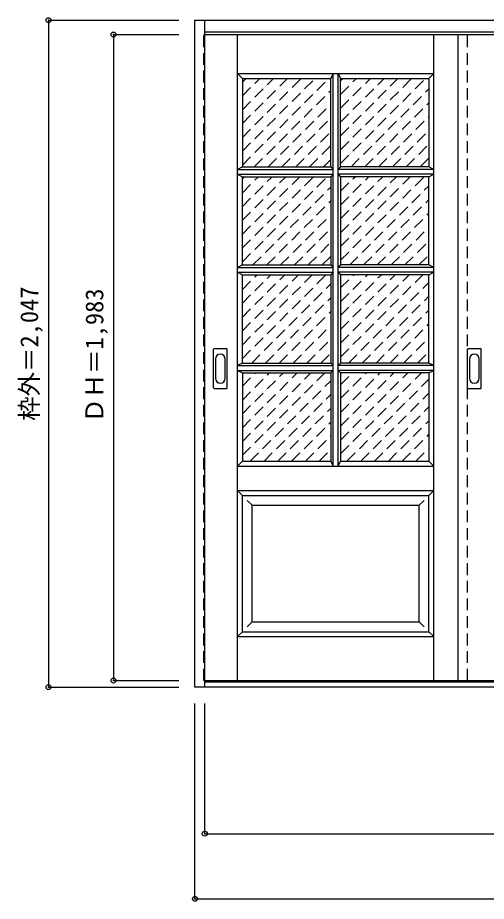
# Model space of a CAD drawing. Units: millimetres, scale not verified. Extents: x -1729 to 1247, y -1800 to 912.
# Drawn here: x -1729 to -289, y -1800 to 912 of the extents above; entities that cross this region are included whole.
import ezdxf
from ezdxf.enums import TextEntityAlignment as Align

# ---------------------------------------------------------------- set-up
doc = ezdxf.new("R2010")
doc.units = ezdxf.units.MM
doc.header["$LTSCALE"] = 30
doc.header["$PDMODE"] = 32
doc.header["$PDSIZE"] = 15
doc.linetypes.add('DASHED1', pattern=[1.8, 1.2, -0.6])
doc.layers.add('0-0', color=4, linetype='Continuous')
doc.layers.add('0-1_寸法', color=7, linetype='Continuous')
doc.styles.add('ＭＳ ゴシック', font='')
doc.styles.get('ＭＳ ゴシック').set_extended_font_data('MS Gothic')

msp = doc.modelspace()

# ---------------------------------------------------------------- linework, layer by layer
at = {"layer": '0-0', "color": 3}
for p, q in [((-1184.15, 904.97), (1239.85, 904.97)), ((-1184.15, -1142.03), (-1184.15, 904.97)), ((-1154.15, -1142.03), (-1154.15, 904.97)), ((-1154.15, 868.97), (1209.85, 868.97)), ((-1154.15, 860.97), (1209.85, 860.97)), ((-377.15, 860.97), (-377.15, -1122.03)), ((-1038.65, 725.97), (-767.15, 725.97)), ((-767.15, 454.47), (-767.15, 725.97)), ((-737.15, 454.47), (-737.15, 725.97)), ((-737.15, 725.97), (-465.65, 725.97)), ((-1038.65, 153.47), (-1038.65, 424.47)), ((-1038.65, 424.47), (-767.15, 424.47)), ((-767.15, 424.47), (-767.15, 153.47)), ((-737.15, 424.47), (-737.15, 153.47)), ((-465.65, 424.47), (-737.15, 424.47)), ((-465.65, 153.47), (-465.65, 424.47)), ((-1038.65, 153.47), (-767.15, 153.47)), ((-465.65, 153.47), (-737.15, 153.47)), ((-1038.65, -147.53), (-1038.65, 123.47)), ((-1038.65, 123.47), (-767.15, 123.47)), ((-767.15, 123.47), (-767.15, -147.53)), ((-737.15, 123.47), (-737.15, -147.53)), ((-465.65, 123.47), (-737.15, 123.47)), ((-465.65, -147.53), (-465.65, 123.47)), ((-1127.15, -224.03), (-1127.15, -105.03)), ((-1086.65, -103.53), (-1125.65, -103.53)), ((-1085.15, -224.03), (-1085.15, -105.03)), ((-347.15, -224.03), (-347.15, -105.03)), ((-306.65, -103.53), (-345.65, -103.53)), ((-305.15, -224.03), (-305.15, -105.03)), ((-1038.65, -147.53), (-767.15, -147.53)), ((-465.65, -147.53), (-737.15, -147.53)), ((-1038.65, -177.53), (-1038.65, -449.03)), ((-1038.65, -177.53), (-767.15, -177.53)), ((-767.15, -177.53), (-767.15, -449.03)), ((-465.65, -177.53), (-737.15, -177.53)), ((-465.65, -177.53), (-465.65, -449.03)), ((-1125.65, -225.53), (-1086.65, -225.53)), ((-345.65, -225.53), (-306.65, -225.53)), ((-1038.65, -449.03), (-767.15, -449.03)), ((-1038.65, -554.03), (-465.65, -554.03)), ((-1038.65, -972.03), (-1038.65, -554.03)), ((-465.65, -972.03), (-465.65, -554.03)), ((-1038.65, -972.03), (-465.65, -972.03)), ((-1154.15, -1122.03), (1209.85, -1122.03)), ((1209.85, -1127.03), (-1154.15, -1127.03)), ((1239.85, -1142.03), (-1184.15, -1142.03))]:
    msp.add_line(p, q, dxfattribs=at)
at = {"layer": '0-0', "linetype": 'DASHED1'}
for p, q in [((-1157.15, 860.97), (-1154.15, 860.97)), ((-347.15, -1122.03), (-347.15, 860.97)), ((-1038.65, 460.24), (-772.91, 725.97)), ((-1038.65, 502.66), (-815.34, 725.97)), ((-1038.65, 545.09), (-857.77, 725.97)), ((-1038.65, 587.52), (-900.19, 725.97)), ((-1038.65, 629.94), (-942.62, 725.97)), ((-1038.65, 672.37), (-985.05, 725.97)), ((-1038.65, 714.8), (-1027.47, 725.97)), ((-737.15, 464.75), (-475.93, 725.97)), ((-737.15, 507.18), (-518.36, 725.97)), ((-737.15, 549.6), (-560.78, 725.97)), ((-737.15, 592.03), (-603.21, 725.97)), ((-737.15, 634.46), (-645.63, 725.97)), ((-737.15, 676.88), (-688.06, 725.97)), ((-737.15, 719.31), (-730.49, 725.97)), ((-1001.99, 454.47), (-767.15, 689.31)), ((-705, 454.47), (-465.65, 693.83)), ((-662.58, 454.47), (-465.65, 651.4)), ((-959.56, 454.47), (-767.15, 646.88)), ((-917.13, 454.47), (-767.15, 604.46)), ((-620.15, 454.47), (-465.65, 608.97)), ((-874.71, 454.47), (-767.15, 562.03)), ((-577.72, 454.47), (-465.65, 566.55)), ((-832.28, 454.47), (-767.15, 519.6)), ((-535.3, 454.47), (-465.65, 524.12)), ((-789.86, 454.47), (-767.15, 477.18)), ((-492.87, 454.47), (-465.65, 481.69)), ((-1038.65, 163.25), (-777.43, 424.47)), ((-1038.65, 205.68), (-819.86, 424.47)), ((-1038.65, 248.1), (-862.28, 424.47)), ((-1038.65, 290.53), (-904.71, 424.47)), ((-1038.65, 332.96), (-947.13, 424.47)), ((-1038.65, 375.38), (-989.56, 424.47)), ((-1038.65, 417.81), (-1031.99, 424.47)), ((-737.15, 167.77), (-480.44, 424.47)), ((-737.15, 210.19), (-522.87, 424.47)), ((-737.15, 252.62), (-565.3, 424.47)), ((-737.15, 295.05), (-607.72, 424.47)), ((-737.15, 337.47), (-650.15, 424.47)), ((-737.15, 379.9), (-692.58, 424.47)), ((-737.15, 422.33), (-735, 424.47)), ((-1006, 153.47), (-767.15, 392.33)), ((-709.02, 153.47), (-465.65, 396.84)), ((-666.59, 153.47), (-465.65, 354.41)), ((-963.58, 153.47), (-767.15, 349.9)), ((-921.15, 153.47), (-767.15, 307.47)), ((-624.16, 153.47), (-465.65, 311.99)), ((-878.72, 153.47), (-767.15, 265.05)), ((-581.74, 153.47), (-465.65, 269.56)), ((-836.3, 153.47), (-767.15, 222.62)), ((-539.31, 153.47), (-465.65, 227.14)), ((-793.87, 153.47), (-767.15, 180.19)), ((-496.89, 153.47), (-465.65, 184.71)), ((-1038.65, -133.73), (-781.44, 123.47)), ((-1038.65, -91.31), (-823.87, 123.47)), ((-1038.65, -48.88), (-866.3, 123.47)), ((-1038.65, -6.45), (-908.72, 123.47)), ((-1038.65, 35.97), (-951.15, 123.47)), ((-1038.65, 78.4), (-993.58, 123.47)), ((-1038.65, 120.83), (-1036, 123.47)), ((-737.15, -129.22), (-484.46, 123.47)), ((-737.15, -86.79), (-526.89, 123.47)), ((-737.15, -44.36), (-569.31, 123.47)), ((-737.15, -1.94), (-611.74, 123.47)), ((-737.15, 40.49), (-654.16, 123.47)), ((-737.15, 82.91), (-696.59, 123.47)), ((-1010.02, -147.53), (-767.15, 95.34)), ((-713.03, -147.53), (-465.65, 99.86)), ((-670.61, -147.53), (-465.65, 57.43)), ((-967.59, -147.53), (-767.15, 52.91)), ((-925.16, -147.53), (-767.15, 10.49)), ((-628.18, -147.53), (-465.65, 15)), ((-882.74, -147.53), (-767.15, -31.94)), ((-585.75, -147.53), (-465.65, -27.42)), ((-840.31, -147.53), (-767.15, -74.36)), ((-543.33, -147.53), (-465.65, -69.85)), ((-797.89, -147.53), (-767.15, -116.79)), ((-500.9, -147.53), (-465.65, -112.28)), ((-1038.65, -430.72), (-785.46, -177.53)), ((-1038.65, -388.29), (-827.89, -177.53)), ((-1038.65, -345.86), (-870.31, -177.53)), ((-1038.65, -303.44), (-912.74, -177.53)), ((-1038.65, -261.01), (-955.16, -177.53)), ((-1038.65, -218.59), (-997.59, -177.53)), ((-737.15, -426.2), (-488.47, -177.53)), ((-737.15, -383.78), (-530.9, -177.53)), ((-737.15, -341.35), (-573.33, -177.53)), ((-737.15, -298.92), (-615.75, -177.53)), ((-737.15, -256.5), (-658.18, -177.53)), ((-737.15, -214.07), (-700.61, -177.53)), ((-1014.53, -449.03), (-767.15, -201.64)), ((-717.55, -449.03), (-465.65, -197.13)), ((-972.11, -449.03), (-767.15, -244.07)), ((-675.12, -449.03), (-465.65, -239.56)), ((-929.68, -449.03), (-767.15, -286.5)), ((-632.7, -449.03), (-465.65, -281.98)), ((-590.27, -449.03), (-465.65, -324.41)), ((-887.25, -449.03), (-767.15, -328.92)), ((-844.83, -449.03), (-767.15, -371.35)), ((-547.84, -449.03), (-465.65, -366.83)), ((-802.4, -449.03), (-767.15, -413.78)), ((-505.42, -449.03), (-465.65, -409.26))]:
    msp.add_line(p, q, dxfattribs=at)
at = {"layer": '0-0', "color": 7}
for p, q in [((-1053.65, -1122.03), (-1053.65, 860.97)), ((-450.65, -1122.03), (-450.65, 860.97)), ((-1053.65, 740.97), (-450.65, 740.97)), ((-1053.65, 740.97), (-1038.65, 725.97)), ((-759.65, 740.97), (-767.15, 725.97)), ((-759.65, -464.03), (-759.65, 740.97)), ((-744.65, -464.03), (-744.65, 740.97)), ((-744.65, 740.97), (-737.15, 725.97)), ((-450.65, 740.97), (-465.65, 725.97)), ((-1038.65, 454.47), (-1053.65, 446.97)), ((-1053.65, 446.97), (-759.65, 446.97)), ((-767.15, 454.47), (-759.65, 446.97)), ((-737.15, 454.47), (-744.65, 446.97)), ((-450.65, 446.97), (-744.65, 446.97)), ((-450.65, 446.97), (-465.65, 454.47)), ((-1053.65, 431.97), (-1038.65, 424.47)), ((-1053.65, 431.97), (-759.65, 431.97)), ((-759.65, 431.97), (-767.15, 424.47)), ((-744.65, 431.97), (-737.15, 424.47)), ((-450.65, 431.97), (-744.65, 431.97)), ((-465.65, 424.47), (-450.65, 431.97)), ((-1038.65, 153.47), (-1053.65, 145.97)), ((-1053.65, 145.97), (-759.65, 145.97)), ((-767.15, 153.47), (-759.65, 145.97)), ((-737.15, 153.47), (-744.65, 145.97)), ((-450.65, 145.97), (-744.65, 145.97)), ((-450.65, 145.97), (-465.65, 153.47)), ((-1053.65, 130.97), (-1038.65, 123.47)), ((-1053.65, 130.97), (-759.65, 130.97)), ((-759.65, 130.97), (-767.15, 123.47)), ((-744.65, 130.97), (-737.15, 123.47)), ((-450.65, 130.97), (-744.65, 130.97)), ((-465.65, 123.47), (-450.65, 130.97)), ((-1121.15, -134.93), (-1121.15, -194.13)), ((-1091.15, -194.13), (-1091.15, -134.93)), ((-341.15, -134.93), (-341.15, -194.13)), ((-311.15, -194.13), (-311.15, -134.93)), ((-1038.65, -147.53), (-1053.65, -155.03)), ((-1053.65, -155.03), (-759.65, -155.03)), ((-767.15, -147.53), (-759.65, -155.03)), ((-737.15, -147.53), (-744.65, -155.03)), ((-450.65, -155.03), (-744.65, -155.03)), ((-450.65, -155.03), (-465.65, -147.53)), ((-1053.65, -170.03), (-1038.65, -177.53)), ((-1053.65, -170.03), (-759.65, -170.03)), ((-759.65, -170.03), (-767.15, -177.53)), ((-744.65, -170.03), (-737.15, -177.53)), ((-450.65, -170.03), (-744.65, -170.03)), ((-465.65, -177.53), (-450.65, -170.03)), ((-1038.65, -449.03), (-1053.65, -464.03)), ((-767.15, -449.03), (-759.65, -464.03)), ((-744.65, -464.03), (-737.15, -449.03)), ((-465.65, -449.03), (-450.65, -464.03)), ((-1053.65, -464.03), (-450.65, -464.03)), ((-1053.65, -539.03), (-1038.65, -554.03)), ((-1053.65, -539.03), (-450.65, -539.03)), ((-450.65, -539.03), (-465.65, -554.03)), ((-1023.65, -569.03), (-1008.65, -584.03)), ((-480.65, -569.03), (-495.65, -584.03)), ((-1008.65, -942.03), (-1008.65, -584.03)), ((-1008.65, -584.03), (-495.65, -584.03)), ((-495.65, -942.03), (-495.65, -584.03)), ((-1008.65, -942.03), (-1023.65, -957.03)), ((-1008.65, -942.03), (-495.65, -942.03)), ((-495.65, -942.03), (-480.65, -957.03)), ((-1038.65, -972.03), (-1053.65, -987.03)), ((-465.65, -972.03), (-450.65, -987.03)), ((-1053.65, -987.03), (-450.65, -987.03))]:
    msp.add_line(p, q, dxfattribs=at)
at = {"layer": '0-0', "linetype": 'DASHED1'}
msp.add_lwpolyline([(-1154.15, -1122.03), (-1157.15, -1122.03), (-1157.15, 860.97)], dxfattribs=at)
at = {"layer": '0-0', "color": 3}
for points in [[(-1038.65, 725.97), (-1038.65, 454.47), (-767.15, 454.47)], [(-465.65, 725.97), (-465.65, 454.47), (-737.15, 454.47)], [(-737.15, -177.53), (-737.15, -449.03), (-465.65, -449.03)]]:
    msp.add_lwpolyline(points, dxfattribs=at)
for centre, start, end in [((-1125.65, -105.03), 90, 180), ((-1086.65, -105.03), 0, 90), ((-345.65, -105.03), 90, 180), ((-306.65, -105.03), 0, 90), ((-1125.65, -224.03), 180, 270), ((-1086.65, -224.03), 270, 0), ((-345.65, -224.03), 180, 270), ((-306.65, -224.03), 270, 0)]:
    msp.add_arc(centre, 1.5, start, end, dxfattribs=at)
at = {"layer": '0-0', "color": 7}
for centre, start, end in [((-1106.15, -134.93), 0, 180), ((-326.15, -134.93), 0, 180), ((-1106.15, -194.13), 180, 0), ((-326.15, -194.13), 180, 0)]:
    msp.add_arc(centre, 15, start, end, dxfattribs=at)
at = {"layer": '0-1_寸法', "color": 4}
for p, q in [((-1634.15, 904.97), (-1234.15, 904.97)), ((-1434.15, 860.97), (-1434.15, -1122.03)), ((-1434.15, 860.97), (-1234.15, 860.97)), ((-1434.15, -1122.03), (-1234.15, -1122.03)), ((-1184.15, -1792.03), (-1184.15, -1192.03)), ((-1154.15, -1592.03), (-1154.15, -1192.03))]:
    msp.add_line(p, q, dxfattribs=at)
for points in [[(-1634.15, 904.97), (-1634.15, -1142.03), (-1234.15, -1142.03)], [(-1184.15, -1792.03), (1239.85, -1792.03), (1239.85, -1192.03)], [(-1154.15, -1592.03), (1209.85, -1592.03), (1209.85, -1192.03)]]:
    msp.add_lwpolyline(points, dxfattribs=at)
at = {"layer": '0-1_寸法'}
for p in [(-1634.15, 904.97), (-1434.15, 860.97), (-1634.15, -1142.03), (-1434.15, -1122.03), (-1154.15, -1592.03), (-1184.15, -1792.03)]:
    msp.add_point(p, dxfattribs=at)

# ---------------------------------------------------------------- texts
at = {"layer": '0-1_寸法', "style": 'ＭＳ ゴシック'}
for s, p in [('枠外＝2,047', (-1649.15, -324.78)), ('ＤＨ＝1,983', (-1449.15, -330.78))]:
    msp.add_text(s, height=54.99, rotation=90, dxfattribs=at).set_placement(p, align=Align.BOTTOM_LEFT)

doc.saveas('drawing.dxf')
